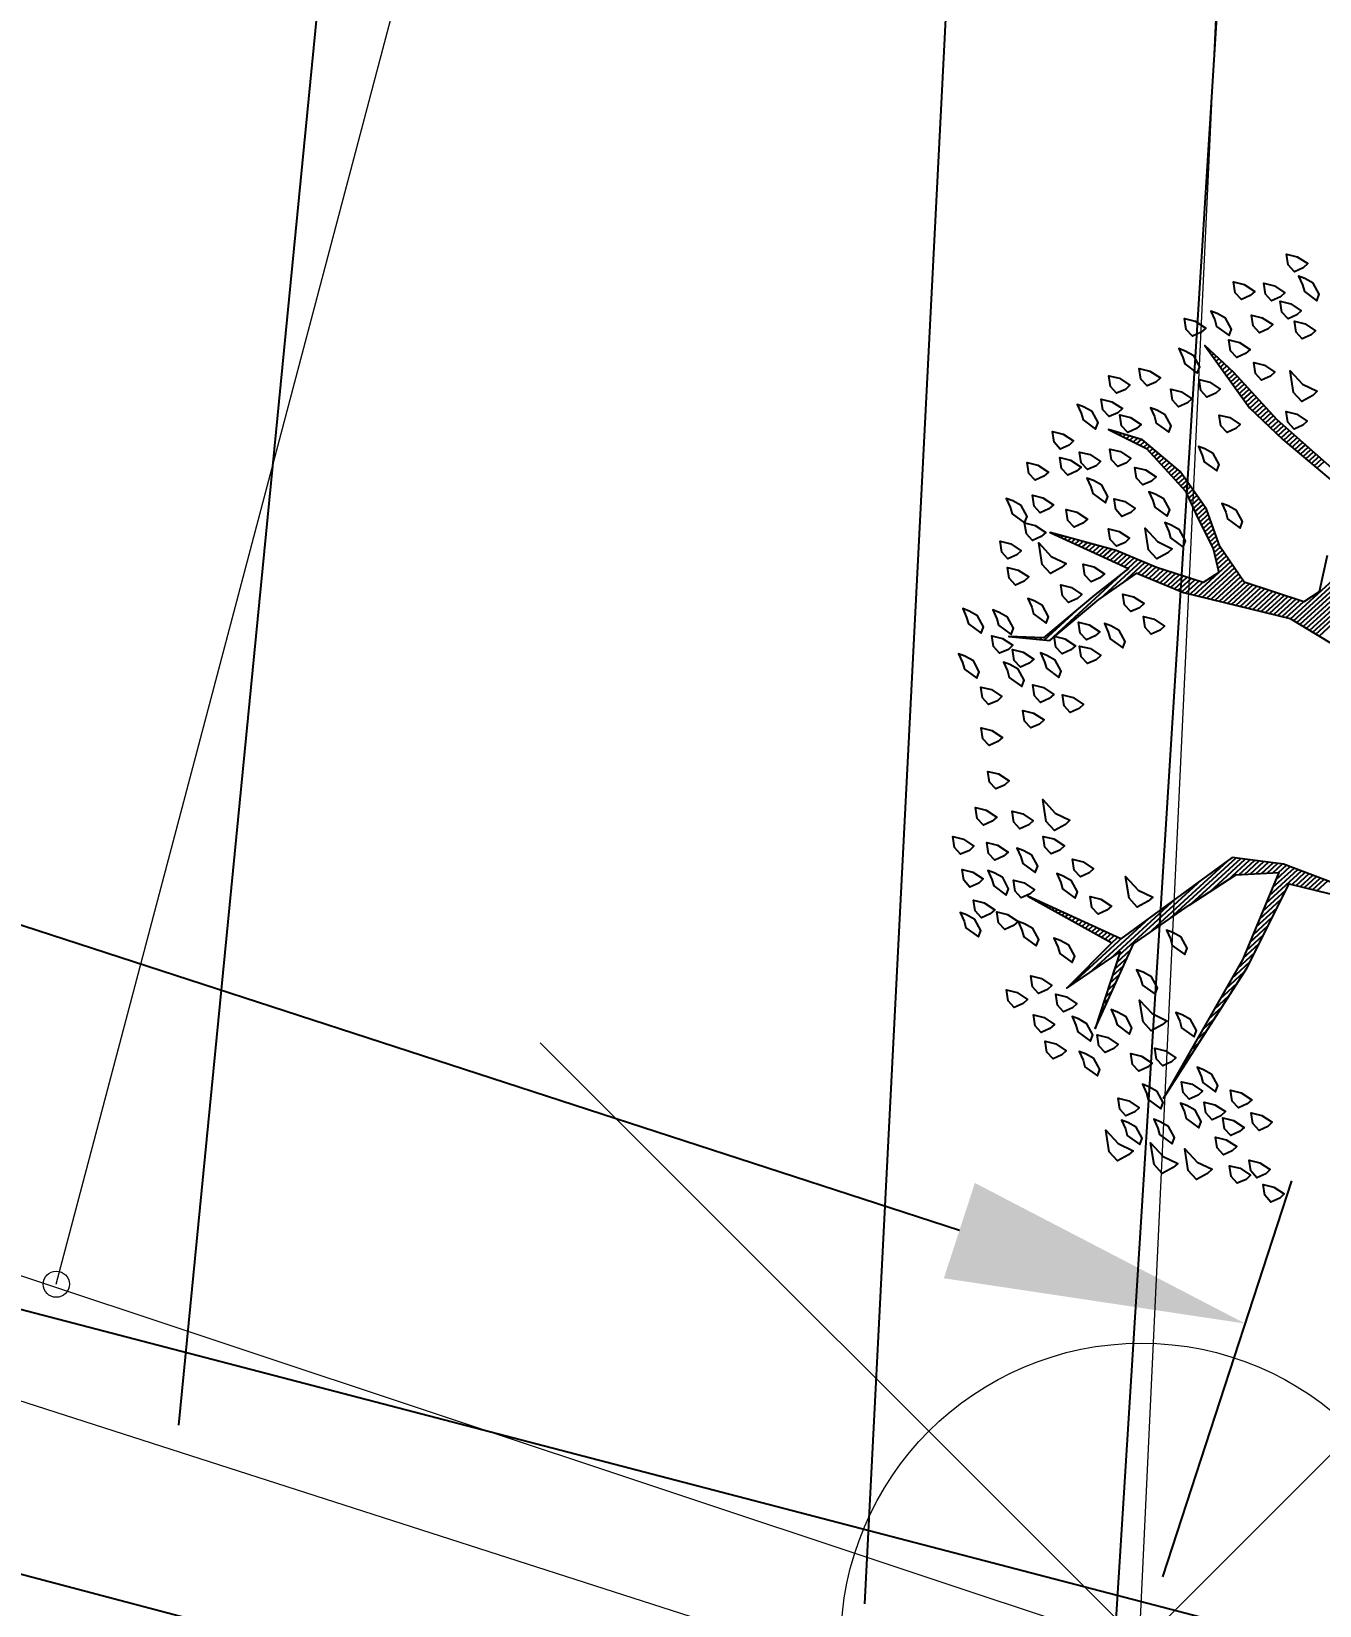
# Model space of a CAD drawing. Header units: metres. Extents: x 2 to 659295185, y -28 to 1124222152.
# Drawn here: x 655007.28 to 655018, y 1123097.73 to 1123110.83 of the extents above; entities that cross this region are included whole.
import ezdxf

# ---------------------------------------------------------------- set-up
doc = ezdxf.new("R2010")
doc.units = ezdxf.units.M
doc.header["$MEASUREMENT"] = 0
doc.header["$PDMODE"] = 35
doc.header["$PDSIZE"] = 5
doc.layers.get('0').update_dxf_attribs({"linetype": 'CONTINUOUS'})
doc.layers.add('Arboles', color=3, linetype='CONTINUOUS')
doc.layers.add('MANZANA', color=30, linetype='CONTINUOUS')
doc.layers.add('LIMITE 2017 IGVSB', color=7, linetype='CONTINUOUS', lineweight=120)
doc.styles.get("Standard").update_dxf_attribs({"font": 'tahoma.ttf'})
doc.dimstyles.new('ISO-25', dxfattribs={"dimtxt": 2.5, "dimasz": 2.5, "dimexe": 1.25, "dimexo": 0.625, "dimtad": 1, "dimtxsty": 'Standard', "dimcen": 2.5, "dimadec": 0, "dimazin": 0, "dimtfac": 1, "dimtmove": 0, "dimatfit": 3, "dimfxl": 1, "dimarcsym": 0})

# ---------------------------------------------------------------- blocks, each defined once
blk = doc.blocks.new('*X2402')
at = {"color": 0}
for p, q in [((17.5775, 17.92), (17.578, 17.92)), ((17.5814, 17.91), (17.584, 17.91)), ((17.5852, 17.9), (17.59, 17.9)), ((17.5891, 17.89), (17.596, 17.89)), ((17.9309, 17.89), (17.9356, 17.89)), ((17.9321, 17.9), (17.9348, 17.9)), ((17.9333, 17.91), (17.9341, 17.91)), ((17.5929, 17.88), (17.602, 17.88)), ((17.5967, 17.87), (17.608, 17.87)), ((17.6006, 17.86), (17.614, 17.86)), ((17.6044, 17.85), (17.62, 17.85)), ((17.9261, 17.85), (17.9387, 17.85)), ((17.9273, 17.86), (17.9379, 17.86)), ((17.9285, 17.87), (17.9371, 17.87)), ((17.9297, 17.88), (17.9364, 17.88)), ((17.2621, 17.82), (17.2622, 17.82)), ((17.2663, 17.81), (17.2685, 17.81)), ((17.2706, 17.8), (17.2748, 17.8)), ((17.6083, 17.84), (17.626, 17.84)), ((17.6121, 17.83), (17.6285, 17.83)), ((17.616, 17.82), (17.6298, 17.82)), ((17.6191, 17.81), (17.631, 17.81)), ((17.6191, 17.8), (17.6323, 17.8)), ((17.9201, 17.8), (17.9423, 17.8)), ((17.9213, 17.81), (17.9418, 17.81)), ((17.9225, 17.82), (17.941, 17.82)), ((17.9237, 17.83), (17.9402, 17.83)), ((17.9249, 17.84), (17.9395, 17.84)), ((17.2748, 17.79), (17.2811, 17.79)), ((17.279, 17.78), (17.2874, 17.78)), ((17.2832, 17.77), (17.2937, 17.77)), ((17.2875, 17.76), (17.3001, 17.76)), ((17.6191, 17.79), (17.6335, 17.79)), ((17.6191, 17.78), (17.6348, 17.78)), ((17.6191, 17.77), (17.636, 17.77)), ((17.6191, 17.76), (17.6373, 17.76)), ((17.9153, 17.76), (17.9423, 17.76)), ((17.9165, 17.77), (17.9423, 17.77)), ((17.9177, 17.78), (17.9423, 17.78)), ((17.9189, 17.79), (17.9423, 17.79)), ((17.2917, 17.75), (17.3064, 17.75)), ((17.2959, 17.74), (17.3127, 17.74)), ((17.3002, 17.73), (17.319, 17.73)), ((17.3044, 17.72), (17.3253, 17.72)), ((17.3086, 17.71), (17.3316, 17.71)), ((17.6191, 17.75), (17.6385, 17.75)), ((17.6191, 17.74), (17.6398, 17.74)), ((17.6191, 17.73), (17.641, 17.73)), ((17.6191, 17.72), (17.6423, 17.72)), ((17.6191, 17.71), (17.6435, 17.71)), ((17.9093, 17.71), (17.9423, 17.71)), ((17.9105, 17.72), (17.9423, 17.72)), ((17.9117, 17.73), (17.9423, 17.73)), ((17.9129, 17.74), (17.9423, 17.74)), ((17.9141, 17.75), (17.9423, 17.75)), ((16.9852, 17.68), (16.9856, 17.68)), ((16.9942, 17.67), (16.9956, 17.67)), ((17.3129, 17.7), (17.3379, 17.7)), ((17.3171, 17.69), (17.3443, 17.69)), ((17.3213, 17.68), (17.3506, 17.68)), ((17.3256, 17.67), (17.3569, 17.67)), ((17.6191, 17.7), (17.6445, 17.7)), ((17.6191, 17.69), (17.6431, 17.69)), ((17.6191, 17.68), (17.6418, 17.68)), ((17.6191, 17.67), (17.6405, 17.67)), ((17.9083, 17.7), (17.9423, 17.7)), ((17.909, 17.69), (17.9423, 17.69)), ((17.9097, 17.68), (17.9423, 17.68)), ((17.9103, 17.67), (17.9423, 17.67)), ((17.0032, 17.66), (17.0056, 17.66)), ((17.0122, 17.65), (17.0156, 17.65)), ((17.0212, 17.64), (17.0256, 17.64)), ((17.0302, 17.63), (17.0356, 17.63)), ((17.3298, 17.66), (17.3632, 17.66)), ((17.334, 17.65), (17.368, 17.65)), ((17.3382, 17.64), (17.3727, 17.64)), ((17.3425, 17.63), (17.3773, 17.63)), ((17.6124, 17.63), (17.6351, 17.63)), ((17.6157, 17.64), (17.6365, 17.64)), ((17.619, 17.65), (17.6378, 17.65)), ((17.6191, 17.66), (17.6391, 17.66)), ((17.911, 17.66), (17.9423, 17.66)), ((17.9117, 17.65), (17.9423, 17.65)), ((17.9123, 17.64), (17.9423, 17.64)), ((17.913, 17.63), (17.9423, 17.63)), ((17.0392, 17.62), (17.0456, 17.62)), ((17.0482, 17.61), (17.1861, 17.61)), ((17.0572, 17.6), (17.3444, 17.6)), ((17.2417, 17.59), (17.3957, 17.59)), ((17.3167, 17.58), (17.4003, 17.58)), ((17.3467, 17.62), (17.3819, 17.62)), ((17.3509, 17.61), (17.3865, 17.61)), ((17.3552, 17.6), (17.3911, 17.6)), ((17.5957, 17.58), (17.6285, 17.58)), ((17.5991, 17.59), (17.6298, 17.59)), ((17.6024, 17.6), (17.6311, 17.6)), ((17.6057, 17.61), (17.6325, 17.61)), ((17.6091, 17.62), (17.6338, 17.62)), ((17.9137, 17.62), (17.9428, 17.62)), ((17.9143, 17.61), (17.9438, 17.61)), ((17.915, 17.6), (17.9448, 17.6)), ((17.9157, 17.59), (17.9459, 17.59)), ((17.9163, 17.58), (17.9469, 17.58)), ((17.3657, 17.57), (17.405, 17.57)), ((17.3704, 17.56), (17.4096, 17.56)), ((17.3751, 17.55), (17.4142, 17.55)), ((17.3797, 17.54), (17.4197, 17.54)), ((17.5844, 17.54), (17.6136, 17.54)), ((17.5872, 17.55), (17.6178, 17.55)), ((17.5899, 17.56), (17.6219, 17.56)), ((17.5926, 17.57), (17.6261, 17.57)), ((17.9172, 17.57), (17.9479, 17.57)), ((17.9186, 17.56), (17.949, 17.56)), ((17.9199, 17.55), (17.95, 17.55)), ((17.9212, 17.54), (17.951, 17.54)), ((17.3844, 17.53), (17.4254, 17.53)), ((17.3891, 17.52), (17.4311, 17.52)), ((17.3937, 17.51), (17.4369, 17.51)), ((17.3984, 17.5), (17.4426, 17.5)), ((17.5735, 17.5), (17.5969, 17.5)), ((17.5762, 17.51), (17.6011, 17.51)), ((17.579, 17.52), (17.6053, 17.52)), ((17.5817, 17.53), (17.6094, 17.53)), ((17.9225, 17.53), (17.9521, 17.53)), ((17.9238, 17.52), (17.9531, 17.52)), ((17.9251, 17.51), (17.9541, 17.51)), ((17.9264, 17.5), (17.9552, 17.5)), ((17.4031, 17.49), (17.4483, 17.49)), ((17.4077, 17.48), (17.454, 17.48)), ((17.4124, 17.47), (17.4597, 17.47)), ((17.4171, 17.46), (17.4654, 17.46)), ((17.4217, 17.45), (17.4711, 17.45)), ((17.5509, 17.45), (17.582, 17.45)), ((17.5566, 17.46), (17.5834, 17.46)), ((17.5623, 17.47), (17.5849, 17.47)), ((17.568, 17.48), (17.5886, 17.48)), ((17.5708, 17.49), (17.5928, 17.49)), ((17.9277, 17.49), (17.9562, 17.49)), ((17.929, 17.48), (17.9572, 17.48)), ((17.9303, 17.47), (17.9583, 17.47)), ((17.9316, 17.46), (17.9593, 17.46)), ((17.9329, 17.45), (17.9604, 17.45)), ((17.4276, 17.44), (17.4769, 17.44)), ((17.4343, 17.43), (17.4826, 17.43)), ((17.441, 17.42), (17.5777, 17.42)), ((17.4476, 17.41), (17.5763, 17.41)), ((17.5394, 17.43), (17.5792, 17.43)), ((17.5452, 17.44), (17.5806, 17.44)), ((17.4543, 17.4), (17.5749, 17.4)), ((17.461, 17.39), (17.5734, 17.39)), ((17.4676, 17.38), (17.572, 17.38)), ((17.4743, 17.37), (17.5706, 17.37)), ((17.481, 17.36), (17.5692, 17.36)), ((17.4876, 17.35), (17.5695, 17.35)), ((17.4943, 17.34), (17.5751, 17.34)), ((17.501, 17.33), (17.5807, 17.33)), ((17.5076, 17.32), (17.5862, 17.32)), ((17.5143, 17.31), (17.5918, 17.31)), ((17.521, 17.3), (17.5973, 17.3)), ((17.5276, 17.29), (17.6029, 17.29)), ((17.5343, 17.28), (17.6084, 17.28)), ((17.541, 17.27), (17.614, 17.27)), ((17.5476, 17.26), (17.6195, 17.26)), ((17.5543, 17.25), (17.6251, 17.25)), ((17.561, 17.24), (17.6307, 17.24)), ((17.5676, 17.23), (17.6362, 17.23)), ((17.5743, 17.22), (17.6418, 17.22)), ((17.581, 17.21), (17.6473, 17.21)), ((17.5876, 17.2), (17.6529, 17.2)), ((17.5939, 17.19), (17.7568, 17.19)), ((17.5968, 17.18), (17.7482, 17.18)), ((17.5998, 17.17), (17.7396, 17.17)), ((17.6027, 17.16), (17.731, 17.16)), ((17.6056, 17.15), (17.7225, 17.15)), ((17.6085, 17.14), (17.7189, 17.14)), ((16.5321, 17.11), (16.5325, 17.11)), ((16.5355, 17.1), (16.5367, 17.1)), ((17.6115, 17.13), (17.7161, 17.13)), ((17.6144, 17.12), (17.7134, 17.12)), ((17.6173, 17.11), (17.7107, 17.11)), ((17.6203, 17.1), (17.7079, 17.1)), ((16.5388, 17.09), (16.5409, 17.09)), ((16.5421, 17.08), (16.5451, 17.08)), ((16.5454, 17.07), (16.5493, 17.07)), ((16.5488, 17.06), (16.5535, 17.06)), ((16.5521, 17.05), (16.5577, 17.05)), ((16.5554, 17.04), (16.5619, 17.04)), ((16.5588, 17.03), (16.566, 17.03)), ((16.5621, 17.02), (16.5702, 17.02)), ((16.5654, 17.01), (16.5744, 17.01)), ((16.5688, 17), (16.5786, 17)), ((16.5721, 16.99), (16.5828, 16.99)), ((16.5754, 16.98), (16.587, 16.98)), ((16.5788, 16.97), (16.5912, 16.97)), ((16.5821, 16.96), (16.5954, 16.96)), ((16.5854, 16.95), (16.5996, 16.95)), ((16.5888, 16.94), (16.6038, 16.94)), ((16.5921, 16.93), (16.608, 16.93)), ((16.5954, 16.92), (16.6122, 16.92)), ((16.5988, 16.91), (16.6164, 16.91)), ((16.6021, 16.9), (16.6206, 16.9)), ((16.6054, 16.89), (16.6248, 16.89)), ((16.6088, 16.88), (16.629, 16.88)), ((16.443, 16.85), (16.6488, 16.85)), ((16.513, 16.84), (16.7388, 16.84)), ((16.6121, 16.87), (16.6331, 16.87)), ((16.6154, 16.86), (16.6373, 16.86)), ((16.5531, 16.79), (16.5956, 16.79)), ((16.5708, 16.8), (16.6189, 16.8)), ((16.583, 16.83), (16.8288, 16.83)), ((16.5885, 16.81), (16.6422, 16.81)), ((16.6062, 16.82), (16.9188, 16.82)), ((16.7083, 16.81), (17.0088, 16.81)), ((16.7816, 16.8), (17.0309, 16.8)), ((16.8532, 16.79), (17.0394, 16.79)), ((16.4824, 16.75), (16.5022, 16.75)), ((16.5001, 16.76), (16.5256, 16.76)), ((16.5178, 16.77), (16.5489, 16.77)), ((16.5355, 16.78), (16.5722, 16.78)), ((16.9132, 16.78), (17.0478, 16.78)), ((16.9732, 16.77), (17.0563, 16.77)), ((17.0054, 16.76), (17.0647, 16.76)), ((17.0177, 16.75), (17.0732, 16.75)), ((16.4293, 16.72), (16.4322, 16.72)), ((16.447, 16.73), (16.4556, 16.73)), ((16.4647, 16.74), (16.4789, 16.74)), ((17.0299, 16.74), (17.0817, 16.74)), ((17.0421, 16.73), (17.0901, 16.73)), ((17.0543, 16.72), (17.0986, 16.72)), ((17.0665, 16.71), (17.1071, 16.71)), ((17.0788, 16.7), (17.1155, 16.7)), ((17.0288, 16.66), (17.1363, 16.66)), ((17.0504, 16.67), (17.1313, 16.67)), ((17.0719, 16.68), (17.1263, 16.68)), ((17.091, 16.69), (17.1213, 16.69)), ((16.9427, 16.62), (17.0214, 16.62)), ((16.9642, 16.63), (17.0477, 16.63)), ((16.9858, 16.64), (17.0741, 16.64)), ((17.0073, 16.65), (17.1413, 16.65)), ((17.0964, 16.64), (17.1463, 16.64)), ((17.1031, 16.63), (17.1513, 16.63)), ((17.1097, 16.62), (17.1563, 16.62)), ((16.8265, 16.57), (16.8895, 16.57)), ((16.8565, 16.58), (16.9159, 16.58)), ((16.8781, 16.59), (16.9423, 16.59)), ((16.8996, 16.6), (16.9686, 16.6)), ((16.9211, 16.61), (16.995, 16.61)), ((17.1164, 16.61), (17.1613, 16.61)), ((17.1231, 16.6), (17.1663, 16.6)), ((17.1297, 16.59), (17.1713, 16.59)), ((17.1364, 16.58), (17.1763, 16.58)), ((16.7015, 16.53), (16.7578, 16.53)), ((16.7328, 16.54), (16.7955, 16.54)), ((16.764, 16.55), (16.8332, 16.55)), ((16.7953, 16.56), (16.8632, 16.56)), ((16.5453, 16.48), (16.5693, 16.48)), ((16.5765, 16.49), (16.607, 16.49)), ((16.6078, 16.5), (16.6447, 16.5)), ((16.639, 16.51), (16.6824, 16.51)), ((16.6703, 16.52), (16.7201, 16.52)), ((16.4515, 16.45), (16.4563, 16.45)), ((16.4828, 16.46), (16.494, 16.46)), ((16.514, 16.47), (16.5317, 16.47))]:
    blk.add_line(p, q, dxfattribs=at)
blk = doc.blocks.new('ARBUSTO6')
at = {"layer": 'Arboles'}
for points in [[(-0.3874, 1.4409), (-0.413, 1.4494), (-0.413, 1.4749), (-0.3959, 1.5005), (-0.3789, 1.4749), (-0.3704, 1.4409)], [(-0.2769, 1.4579), (-0.3024, 1.4664), (-0.3024, 1.492), (-0.2854, 1.5175), (-0.2684, 1.492), (-0.2599, 1.4579)], [(-0.1919, 1.5005), (-0.2004, 1.4834), (-0.1919, 1.4409), (-0.1748, 1.4494), (-0.1663, 1.4834), (-0.1748, 1.509), (-0.1833, 1.526)], [(-0.0558, 1.4664), (-0.0813, 1.4749), (-0.0813, 1.5005), (-0.0643, 1.526), (-0.0473, 1.5005), (-0.0388, 1.4664)], [(0.2078, 1.4409), (0.1823, 1.4494), (0.1823, 1.4749), (0.1993, 1.5005), (0.2163, 1.4749), (0.2248, 1.4409)], [(-0.515, 1.4409), (-0.5235, 1.4239), (-0.515, 1.3814), (-0.498, 1.3899), (-0.4895, 1.4239), (-0.498, 1.4494), (-0.5065, 1.4664)], [(-0.1153, 1.4324), (-0.1408, 1.4409), (-0.1408, 1.4664), (-0.1238, 1.492), (-0.1068, 1.4664), (-0.0983, 1.4324)], [(0.0207, 1.4239), (-0.0048, 1.4324), (-0.0048, 1.4579), (0.0122, 1.4834), (0.0293, 1.4579), (0.0378, 1.4239)], [(0.2589, 1.4409), (0.2504, 1.4239), (0.2589, 1.3814), (0.2759, 1.3899), (0.2844, 1.4239), (0.2759, 1.4494), (0.2674, 1.4664)], [(0.3779, 1.4239), (0.3524, 1.4324), (0.3524, 1.4579), (0.3694, 1.4834), (0.3864, 1.4579), (0.3949, 1.4239)], [(-0.4385, 1.3644), (-0.464, 1.3729), (-0.464, 1.3984), (-0.447, 1.4239), (-0.43, 1.3984), (-0.4215, 1.3644)], [(-0.3109, 1.3899), (-0.3364, 1.3984), (-0.3364, 1.4239), (-0.3194, 1.4494), (-0.3024, 1.4239), (-0.2939, 1.3899)], [(-0.2599, 1.3644), (-0.2854, 1.3729), (-0.2854, 1.3984), (-0.2684, 1.4239), (-0.2514, 1.3984), (-0.2429, 1.3644)], [(-0.1068, 1.3644), (-0.1323, 1.3729), (-0.1323, 1.3984), (-0.1153, 1.4239), (-0.0983, 1.3984), (-0.0898, 1.3644)], [(0.1228, 1.4239), (0.1143, 1.4069), (0.1228, 1.3644), (0.1398, 1.3729), (0.1483, 1.4069), (0.1398, 1.4324), (0.1313, 1.4494)], [(0.4374, 1.3644), (0.4119, 1.3729), (0.4119, 1.3984), (0.4289, 1.4239), (0.4459, 1.3984), (0.4544, 1.3644)], [(0.5395, 1.3814), (0.514, 1.3899), (0.514, 1.4154), (0.531, 1.4409), (0.548, 1.4154), (0.5565, 1.3814)], [(-0.5915, 1.3304), (-0.617, 1.3389), (-0.617, 1.3644), (-0.6, 1.3899), (-0.583, 1.3644), (-0.5745, 1.3304)], [(-0.5065, 1.3219), (-0.532, 1.3304), (-0.532, 1.3559), (-0.515, 1.3814), (-0.498, 1.3559), (-0.4895, 1.3219)], [(-0.1919, 1.3134), (-0.2174, 1.3219), (-0.2174, 1.3474), (-0.2004, 1.3729), (-0.1833, 1.3474), (-0.1748, 1.3134)], [(-0.0473, 1.3559), (-0.0558, 1.3389), (-0.0473, 1.2964), (-0.0303, 1.3049), (-0.0218, 1.3389), (-0.0303, 1.3644), (-0.0388, 1.3814)], [(0.0463, 1.3219), (0.0207, 1.3304), (0.0207, 1.3559), (0.0378, 1.3814), (0.0548, 1.3559), (0.0633, 1.3219)], [(0.2589, 1.3134), (0.2333, 1.3219), (0.2333, 1.3474), (0.2504, 1.3729), (0.2674, 1.3474), (0.2759, 1.3134)], [(0.3524, 1.3219), (0.3269, 1.3304), (0.3269, 1.3559), (0.3439, 1.3814), (0.3609, 1.3559), (0.3694, 1.3219)], [(0.5055, 1.3474), (0.497, 1.3304), (0.5055, 1.2879), (0.5225, 1.2964), (0.531, 1.3304), (0.5225, 1.3559), (0.514, 1.3729)], [(-0.8126, 1.2964), (-0.8211, 1.2793), (-0.8126, 1.2368), (-0.7956, 1.2453), (-0.7871, 1.2793), (-0.7956, 1.3049), (-0.8041, 1.3219)], [(-0.6256, 1.2623), (-0.6511, 1.2708), (-0.6511, 1.2964), (-0.6341, 1.3219), (-0.617, 1.2964), (-0.6085, 1.2623)], [(-0.3959, 1.2708), (-0.4215, 1.2793), (-0.4215, 1.3049), (-0.4044, 1.3304), (-0.3874, 1.3049), (-0.3789, 1.2708)], [(-0.3109, 1.3304), (-0.3194, 1.3134), (-0.3109, 1.2708), (-0.2939, 1.2793), (-0.2854, 1.3134), (-0.2939, 1.3389), (-0.3024, 1.3559)], [(0.1228, 1.2879), (0.0973, 1.2964), (0.0973, 1.3219), (0.1143, 1.3474), (0.1313, 1.3219), (0.1398, 1.2879)], [(0.4374, 1.2964), (0.4119, 1.3049), (0.4119, 1.3304), (0.4289, 1.3559), (0.4459, 1.3304), (0.4544, 1.2964)], [(-0.5235, 1.2198), (-0.5575, 1.2283), (-0.5575, 1.2623), (-0.5235, 1.3134), (-0.5235, 1.2623), (-0.5065, 1.2198)], [(-0.1748, 1.2283), (-0.2004, 1.2368), (-0.2004, 1.2623), (-0.1833, 1.2879), (-0.1663, 1.2623), (-0.1578, 1.2283)], [(0.2674, 1.2198), (0.2418, 1.2283), (0.2418, 1.2538), (0.2589, 1.2793), (0.2759, 1.2538), (0.2844, 1.2198)], [(0.4289, 1.2283), (0.4034, 1.2368), (0.4034, 1.2623), (0.4204, 1.2879), (0.4374, 1.2623), (0.4459, 1.2283)], [(-0.9062, 1.2113), (-0.9147, 1.1943), (-0.9062, 1.1518), (-0.8892, 1.1603), (-0.8807, 1.1943), (-0.8892, 1.2198), (-0.8977, 1.2368)], [(-0.7531, 1.2368), (-0.7616, 1.2198), (-0.7531, 1.1773), (-0.7361, 1.1858), (-0.7276, 1.2198), (-0.7361, 1.2453), (-0.7446, 1.2623)], [(-0.2769, 1.2028), (-0.3024, 1.2113), (-0.3024, 1.2368), (-0.2854, 1.2623), (-0.2684, 1.2368), (-0.2599, 1.2028)], [(0.0973, 1.1773), (0.0718, 1.1858), (0.0718, 1.2113), (0.0888, 1.2368), (0.1058, 1.2113), (0.1143, 1.1773)], [(-0.7871, 1.1518), (-0.8126, 1.1603), (-0.8126, 1.1858), (-0.7956, 1.2113), (-0.7786, 1.1858), (-0.7701, 1.1518)], [(-0.6596, 1.1943), (-0.6681, 1.1773), (-0.6596, 1.1348), (-0.6426, 1.1433), (-0.6341, 1.1773), (-0.6426, 1.2028), (-0.6511, 1.2198)], [(-0.3449, 1.1518), (-0.3704, 1.1603), (-0.3704, 1.1858), (-0.3534, 1.2113), (-0.3364, 1.1858), (-0.3279, 1.1518)], [(-0.2089, 1.1858), (-0.2174, 1.1688), (-0.2089, 1.1263), (-0.1919, 1.1348), (-0.1833, 1.1688), (-0.1919, 1.1943), (-0.2004, 1.2113)], [(-0.0218, 1.1858), (-0.0303, 1.1688), (-0.0218, 1.1263), (-0.0048, 1.1348), (0.0037, 1.1688), (-0.0048, 1.1943), (-0.0133, 1.2113)], [(0.3184, 1.1008), (0.2844, 1.1093), (0.2844, 1.1433), (0.3184, 1.1943), (0.3184, 1.1433), (0.3354, 1.1008)], [(-0.7701, 1.0838), (-0.7956, 1.0923), (-0.7956, 1.1178), (-0.7786, 1.1433), (-0.7616, 1.1178), (-0.7531, 1.0838)], [(-0.549, 1.1263), (-0.5745, 1.1348), (-0.5745, 1.1603), (-0.5575, 1.1858), (-0.5405, 1.1603), (-0.532, 1.1263)], [(-0.464, 1.1263), (-0.4895, 1.1348), (-0.4895, 1.1603), (-0.4725, 1.1858), (-0.4555, 1.1603), (-0.447, 1.1263)], [(-0.2769, 1.0497), (-0.3109, 1.0582), (-0.3109, 1.0923), (-0.2769, 1.1433), (-0.2769, 1.0923), (-0.2599, 1.0497)], [(-0.9062, 1.0667), (-0.9317, 1.0753), (-0.9317, 1.1008), (-0.9147, 1.1263), (-0.8977, 1.1008), (-0.8892, 1.0667)], [(-0.8296, 1.1093), (-0.8381, 1.0923), (-0.8296, 1.0497), (-0.8126, 1.0582), (-0.8041, 1.0923), (-0.8126, 1.1178), (-0.8211, 1.1348)], [(-0.2344, 1.0923), (-0.2429, 1.0753), (-0.2344, 1.0327), (-0.2174, 1.0412), (-0.2089, 1.0753), (-0.2174, 1.1008), (-0.2259, 1.1178)], [(0.2418, 1.0582), (0.2163, 1.0667), (0.2163, 1.0923), (0.2333, 1.1178), (0.2504, 1.0923), (0.2589, 1.0582)], [(-0.7361, 1.0582), (-0.7446, 1.0412), (-0.7361, 0.9987), (-0.7191, 1.0072), (-0.7106, 1.0412), (-0.7191, 1.0667), (-0.7276, 1.0838)], [(-0.6596, 1.0327), (-0.6851, 1.0412), (-0.6851, 1.0667), (-0.6681, 1.0923), (-0.6511, 1.0667), (-0.6426, 1.0327)], [(-0.583, 1.0157), (-0.6085, 1.0242), (-0.6085, 1.0497), (-0.5915, 1.0753), (-0.5745, 1.0497), (-0.566, 1.0157)], [(-0.9827, 0.9817), (-1.0082, 0.9902), (-1.0082, 1.0157), (-0.9912, 1.0412), (-0.9742, 1.0157), (-0.9657, 0.9817)], [(-0.7956, 0.9732), (-0.8211, 0.9817), (-0.8211, 1.0072), (-0.8041, 1.0327), (-0.7871, 1.0072), (-0.7786, 0.9732)], [(-0.6256, 0.9647), (-0.6511, 0.9732), (-0.6511, 0.9987), (-0.6341, 1.0242), (-0.617, 0.9987), (-0.6085, 0.9647)], [(-0.549, 0.9987), (-0.5575, 0.9817), (-0.549, 0.9392), (-0.532, 0.9477), (-0.5235, 0.9817), (-0.532, 1.0072), (-0.5405, 1.0242)], [(-0.4385, 0.9902), (-0.464, 0.9987), (-0.464, 1.0242), (-0.447, 1.0497), (-0.43, 1.0242), (-0.4215, 0.9902)], [(-0.0813, 1.0242), (-0.0898, 1.0072), (-0.0813, 0.9647), (-0.0643, 0.9732), (-0.0558, 1.0072), (-0.0643, 1.0327), (-0.0728, 1.0497)], [(-0.8637, 0.9392), (-0.8892, 0.9477), (-0.8892, 0.9732), (-0.8722, 0.9987), (-0.8552, 0.9732), (-0.8467, 0.9392)], [(-1.0507, 0.8797), (-1.0763, 0.8882), (-1.0763, 0.9137), (-1.0593, 0.9392), (-1.0422, 0.9137), (-1.0337, 0.8797)], [(-0.7531, 0.8967), (-0.7786, 0.9052), (-0.7786, 0.9307), (-0.7616, 0.9562), (-0.7446, 0.9307), (-0.7361, 0.8967)], [(-0.4385, 0.9052), (-0.464, 0.9137), (-0.464, 0.9392), (-0.447, 0.9647), (-0.43, 0.9392), (-0.4215, 0.9052)], [(-1.1443, 0.8286), (-1.1698, 0.8371), (-1.1698, 0.8626), (-1.1528, 0.8882), (-1.1358, 0.8626), (-1.1273, 0.8286)], [(-1.2463, 0.8116), (-1.2718, 0.8201), (-1.2718, 0.8456), (-1.2548, 0.8712), (-1.2378, 0.8456), (-1.2293, 0.8116)], [(-1.1868, 0.7351), (-1.2123, 0.7436), (-1.2123, 0.7691), (-1.1953, 0.7946), (-1.1783, 0.7691), (-1.1698, 0.7351)], [(-1.0763, 0.7521), (-1.1018, 0.7606), (-1.1018, 0.7861), (-1.0848, 0.8116), (-1.0678, 0.7861), (-1.0593, 0.7521)], [(-1.2889, 0.7266), (-1.3144, 0.7351), (-1.3144, 0.7606), (-1.2974, 0.7861), (-1.2804, 0.7606), (-1.2718, 0.7266)], [(-0.9997, 0.6841), (-1.0337, 0.6926), (-1.0337, 0.7266), (-0.9997, 0.7776), (-0.9997, 0.7266), (-0.9827, 0.6841)], [(-1.2548, 0.7096), (-1.2633, 0.6926), (-1.2548, 0.65), (-1.2378, 0.6586), (-1.2293, 0.6926), (-1.2378, 0.7181), (-1.2463, 0.7351)], [(-1.1528, 0.7011), (-1.1613, 0.6841), (-1.1528, 0.6415), (-1.1358, 0.65), (-1.1273, 0.6841), (-1.1358, 0.7096), (-1.1443, 0.7266)], [(-1.3909, 0.6756), (-1.3994, 0.6586), (-1.3909, 0.616), (-1.3739, 0.6245), (-1.3654, 0.6586), (-1.3739, 0.6841), (-1.3824, 0.7011)], [(-1.3229, 0.6415), (-1.3484, 0.65), (-1.3484, 0.6756), (-1.3314, 0.7011), (-1.3144, 0.6756), (-1.3059, 0.6415)], [(-1.2038, 0.6075), (-1.2293, 0.616), (-1.2293, 0.6415), (-1.2123, 0.6671), (-1.1953, 0.6415), (-1.1868, 0.6075)], [(-1.0593, 0.6415), (-1.0848, 0.65), (-1.0848, 0.6756), (-1.0678, 0.7011), (-1.0507, 0.6756), (-1.0422, 0.6415)], [(-1.2974, 0.5735), (-1.3229, 0.582), (-1.3229, 0.6075), (-1.3059, 0.633), (-1.2889, 0.6075), (-1.2804, 0.5735)], [(-1.2889, 0.548), (-1.2974, 0.531), (-1.2889, 0.4885), (-1.2718, 0.497), (-1.2633, 0.531), (-1.2718, 0.5565), (-1.2804, 0.5735)], [(-1.1188, 0.5735), (-1.1273, 0.5565), (-1.1188, 0.514), (-1.1018, 0.5225), (-1.0933, 0.5565), (-1.1018, 0.582), (-1.1103, 0.599)], [(-1.0422, 0.5395), (-1.0678, 0.548), (-1.0678, 0.5735), (-1.0507, 0.599), (-1.0337, 0.5735), (-1.0252, 0.5395)], [(-1.0763, 0.4289), (-1.1018, 0.4374), (-1.1018, 0.463), (-1.0848, 0.4885), (-1.0678, 0.463), (-1.0593, 0.4289)], [(-1.4249, 0.3949), (-1.4504, 0.4034), (-1.4504, 0.4289), (-1.4334, 0.4545), (-1.4164, 0.4289), (-1.4079, 0.3949)], [(-1.2463, 0.4459), (-1.2548, 0.4289), (-1.2463, 0.3864), (-1.2293, 0.3949), (-1.2208, 0.4289), (-1.2293, 0.4545), (-1.2378, 0.4715)], [(-0.9742, 0.3694), (-1.0082, 0.3779), (-1.0082, 0.4119), (-0.9742, 0.463), (-0.9742, 0.4119), (-0.9572, 0.3694)], [(-1.3484, 0.3779), (-1.3739, 0.3864), (-1.3739, 0.4119), (-1.3569, 0.4374), (-1.3399, 0.4119), (-1.3314, 0.3779)], [(-1.4164, 0.2929), (-1.4419, 0.3014), (-1.4419, 0.3269), (-1.4249, 0.3524), (-1.4079, 0.3269), (-1.3994, 0.2929)], [(-1.3314, 0.2929), (-1.3569, 0.3014), (-1.3569, 0.3269), (-1.3399, 0.3524), (-1.3229, 0.3269), (-1.3144, 0.2929)], [(-1.4419, 0.2163), (-1.4674, 0.2248), (-1.4674, 0.2504), (-1.4504, 0.2759), (-1.4334, 0.2504), (-1.4249, 0.2163)], [(-1.3569, 0.2504), (-1.3654, 0.2333), (-1.3569, 0.1908), (-1.3399, 0.1993), (-1.3314, 0.2333), (-1.3399, 0.2589), (-1.3484, 0.2759)], [(-0.9997, 0.2504), (-1.0082, 0.2333), (-0.9997, 0.1908), (-0.9827, 0.1993), (-0.9742, 0.2333), (-0.9827, 0.2589), (-0.9912, 0.2759)], [(-1.1358, 0.2248), (-1.1443, 0.2078), (-1.1358, 0.1653), (-1.1188, 0.1738), (-1.1103, 0.2078), (-1.1188, 0.2333), (-1.1273, 0.2504)], [(-1.4079, 0.1653), (-1.4164, 0.1483), (-1.4079, 0.1058), (-1.3909, 0.1143), (-1.3824, 0.1483), (-1.3909, 0.1738), (-1.3994, 0.1908)], [(-1.3229, 0.1313), (-1.3484, 0.1398), (-1.3484, 0.1653), (-1.3314, 0.1908), (-1.3144, 0.1653), (-1.3059, 0.1313)], [(-1.2633, 0.1908), (-1.2718, 0.1738), (-1.2633, 0.1313), (-1.2463, 0.1398), (-1.2378, 0.1738), (-1.2463, 0.1993), (-1.2548, 0.2163)], [(-1.1783, 0.0888), (-1.2123, 0.0973), (-1.2123, 0.1313), (-1.1783, 0.1823), (-1.1783, 0.1313), (-1.1613, 0.0888)], [(-1.2889, 0.0292), (-1.3144, 0.0378), (-1.3144, 0.0633), (-1.2974, 0.0888), (-1.2804, 0.0633), (-1.2718, 0.0292)], [(-1.1358, 0.0633), (-1.1443, 0.0463), (-1.1358, 0.0037), (-1.1188, 0.0122), (-1.1103, 0.0463), (-1.1188, 0.0718), (-1.1273, 0.0888)], [(-1.2293, -0.0048), (-1.2548, 0.0037), (-1.2548, 0.0292), (-1.2378, 0.0548), (-1.2208, 0.0292), (-1.2123, -0.0048)], [(-1.3994, -0.0388), (-1.4249, -0.0303), (-1.4249, -0.0048), (-1.4079, 0.0207), (-1.3909, -0.0048), (-1.3824, -0.0388)], [(-1.3399, -0.0218), (-1.3484, -0.0388), (-1.3399, -0.0813), (-1.3229, -0.0728), (-1.3144, -0.0388), (-1.3229, -0.0133), (-1.3314, 0.0037)], [(-1.493, -0.1153), (-1.527, -0.1068), (-1.527, -0.0728), (-1.493, -0.0218), (-1.493, -0.0728), (-1.4759, -0.1153)], [(-1.4504, -0.0558), (-1.4589, -0.0728), (-1.4504, -0.1153), (-1.4334, -0.1068), (-1.4249, -0.0728), (-1.4334, -0.0473), (-1.4419, -0.0303)], [(-1.2378, -0.1238), (-1.2633, -0.1153), (-1.2633, -0.0898), (-1.2463, -0.0643), (-1.2293, -0.0898), (-1.2208, -0.1238)], [(-1.1953, -0.0898), (-1.2038, -0.1068), (-1.1953, -0.1493), (-1.1783, -0.1408), (-1.1698, -0.1068), (-1.1783, -0.0813), (-1.1868, -0.0643)], [(-1.3824, -0.1153), (-1.3909, -0.1323), (-1.3824, -0.1748), (-1.3654, -0.1663), (-1.3569, -0.1323), (-1.3654, -0.1068), (-1.3739, -0.0898)], [(-1.2974, -0.1323), (-1.3059, -0.1493), (-1.2974, -0.1919), (-1.2804, -0.1834), (-1.2718, -0.1493), (-1.2804, -0.1238), (-1.2889, -0.1068)], [(-1.4249, -0.2259), (-1.4589, -0.2174), (-1.4589, -0.1834), (-1.4249, -0.1323), (-1.4249, -0.1834), (-1.4079, -0.2259)], [(-1.2293, -0.2089), (-1.2548, -0.2004), (-1.2548, -0.1748), (-1.2378, -0.1493), (-1.2208, -0.1748), (-1.2123, -0.2089)], [(-1.1528, -0.2344), (-1.1783, -0.2259), (-1.1783, -0.2004), (-1.1613, -0.1748), (-1.1443, -0.2004), (-1.1358, -0.2344)], [(-1.3654, -0.3024), (-1.3994, -0.2939), (-1.3994, -0.2599), (-1.3654, -0.2089), (-1.3654, -0.2599), (-1.3484, -0.3024)], [(-1.2208, -0.2769), (-1.2463, -0.2684), (-1.2463, -0.2429), (-1.2293, -0.2174), (-1.2123, -0.2429), (-1.2038, -0.2769)], [(-1.2718, -0.3024), (-1.2974, -0.2939), (-1.2974, -0.2684), (-1.2804, -0.2429), (-1.2633, -0.2684), (-1.2548, -0.3024)], [(-1.1528, -0.3194), (-1.1783, -0.3109), (-1.1783, -0.2854), (-1.1613, -0.2599), (-1.1443, -0.2854), (-1.1358, -0.3194)], [(-1.2974, -0.3875), (-1.3229, -0.3789), (-1.3229, -0.3534), (-1.3059, -0.3279), (-1.2889, -0.3534), (-1.2804, -0.3875)], [(-1.2463, -0.413), (-1.2718, -0.4045), (-1.2718, -0.3789), (-1.2548, -0.3534), (-1.2378, -0.3789), (-1.2293, -0.413)], [(-1.2633, -0.4895), (-1.2889, -0.481), (-1.2889, -0.4555), (-1.2718, -0.43), (-1.2548, -0.4555), (-1.2463, -0.4895)]]:
    blk.add_lwpolyline(points, close=True, dxfattribs=at)
at = {"layer": 'Arboles', "color": 7}
for points in [[(-0.5575, 0.0548), (-0.6256, 0.1908), (-0.7191, 0.3014), (-1.1018, 0.3439), (-1.2123, 0.6075), (-1.1273, 0.3524), (-1.3059, 0.3439), (-1.1273, 0.3184), (-1.3229, 0.2078), (-1.0848, 0.3099), (-0.8977, 0.2844), (-0.7446, 0.2589), (-0.6511, 0.1823), (-0.8892, 0.0718), (-1.3144, -0.0643), (-0.8977, 0.0463), (-0.6511, 0.1398), (-0.566, 0.0122)], [(0.2248, 0.8712), (0.1993, 1.1178), (0.1993, 1.2964), (0.1908, 1.4069), (0.1653, 1.1943), (0.1738, 1.0667), (0.1993, 0.8712)], [(0.0463, 0.7436), (-0.0388, 0.6841), (-0.0898, 0.6926), (-0.1748, 0.8456), (-0.1578, 0.9647), (-0.1153, 1.0667), (-0.0983, 1.1943), (-0.1153, 1.3304), (-0.1663, 1.4154), (-0.1238, 1.3049), (-0.1238, 1.1433), (-0.1493, 1.0667), (-0.1748, 0.9732), (-0.2089, 0.9137), (-0.2599, 0.9222), (-0.3279, 1.0412), (-0.3789, 1.1518), (-0.481, 1.3134), (-0.3874, 1.0923), (-0.5065, 1.1008), (-0.6936, 1.1093), (-0.7616, 1.1773), (-0.6851, 1.0923), (-0.5065, 1.0838), (-0.3789, 1.0667), (-0.3194, 0.9392), (-0.1493, 0.6841), (-0.0473, 0.3354)]]:
    blk.add_lwpolyline(points, dxfattribs=at)
at = {"layer": 'Arboles'}
blk.add_blockref('*X2402', (-17.7429, -16.5069), dxfattribs=at)
blk = doc.blocks.new('*D2454')
at = {"layer": 'LIMITE 2017 IGVSB', "color": 0, "lineweight": -2, "transparency": 16777216}
for p, q in [((655030.381, 1123259.789), (655037.634, 1123259.197)), ((655036.185, 1123256.807), (655030.67, 1123189.239)), ((655023.331, 1123099.328), (655030.157, 1123182.952)), ((655017.121, 1123097.327), (655024.374, 1123096.735))]:
    blk.add_line(p, q, dxfattribs=at)
at = {"layer": 'LIMITE 2017 IGVSB', "color": 0, "lineweight": 0, "transparency": 16777216}
for points in [[(655035.769, 1123256.84), (655036.6, 1123256.773), (655036.388, 1123259.298)], [(655022.916, 1123099.362), (655023.746, 1123099.294), (655023.128, 1123096.836)]]:
    blk.add_solid(points, dxfattribs=at)
at = {"layer": 'LIMITE 2017 IGVSB', "color": 0, "lineweight": 0, "transparency": 16777216, "insert": (655030.413, 1123186.096), "char_height": 2.5, "attachment_point": 5, "rotation": 85.3338}
blk.add_mtext('163', dxfattribs=at)
blk = doc.blocks.new('*D2459')
at = {"layer": 'LIMITE 2017 IGVSB', "color": 0, "lineweight": -2, "transparency": 16777216}
for p, q in [((654864.552, 1123147.5), (654865.625, 1123150.796)), ((654867.616, 1123148.834), (654941.031, 1123124.932)), ((655015, 1123100.85), (654947.081, 1123122.962)), ((655016.691, 1123097.968), (655017.764, 1123101.264))]:
    blk.add_line(p, q, dxfattribs=at)
at = {"layer": 'LIMITE 2017 IGVSB', "color": 0, "lineweight": 0, "transparency": 16777216}
for points in [[(654867.745, 1123149.23), (654867.487, 1123148.438), (654865.238, 1123149.608)], [(655015.129, 1123101.246), (655014.871, 1123100.453), (655017.378, 1123100.076)]]:
    blk.add_solid(points, dxfattribs=at)
at = {"layer": 'LIMITE 2017 IGVSB', "color": 0, "lineweight": 0, "transparency": 16777216, "insert": (654944.054, 1123123.943), "char_height": 2.5, "attachment_point": 5, "rotation": 341.9662}
blk.add_mtext('160', dxfattribs=at)

msp = doc.modelspace()

# ---------------------------------------------------------------- linework, layer by layer
at = {"layer": 'LIMITE 2017 IGVSB', "color": 2, "lineweight": 0}
msp.add_line((655016.4983, 1123097.3774), (654864.623, 1123147.872), dxfattribs=at)
at = {"layer": 'LIMITE 2017 IGVSB', "lineweight": 0}
for p, q in [((655016.4953, 1123097.383), (655017.4385, 1123117.3932)), ((655007.4888, 1123100.4037), (655011.9369, 1123117.2318))]:
    msp.add_line(p, q, dxfattribs=at)
msp.add_lwpolyline([(655006.4385, 1123099.6745), (655016.7656, 1123096.3519), (655016.9697, 1123093.1107), (655004.6179, 1123096.9013)], close=True, dxfattribs=at)
msp.add_circle((655007.4888, 1123100.4037), 0.109, dxfattribs=at)
msp.add_point((655016.5143, 1123097.413), dxfattribs=at)
at = {"layer": 'MANZANA', "lineweight": -3}
msp.add_line((656566, 1122688), (653627, 1123461), dxfattribs=at)
at = {"layer": 'MANZANA'}
for points in [[(655004.7045, 1123264.367), (655030.0584, 1123264.0149), (655028.6498, 1123237.6047), (655043.4396, 1123234.4354), (655038.5096, 1123207.3209), (655023.3678, 1123210.138), (655016.2754, 1123097.2061)], [(655004.7045, 1123264.367), (655030.0584, 1123264.0149), (655028.6498, 1123237.6047), (655043.4396, 1123234.4354), (655038.5096, 1123207.3209), (655023.3678, 1123210.138), (655016.2754, 1123097.2061)], [(655013.508, 1123150.2748), (655008.5055, 1123099.2313)], [(655013.508, 1123150.2748), (655008.5055, 1123099.2313)], [(655016.6772, 1123146.0491), (655014.211, 1123097.7442)], [(655016.6772, 1123146.0491), (655014.211, 1123097.7442)], [(654927.2005, 1123121.0448), (655267.4121, 1123032.3689), (655629.0163, 1122937.1373), (656003.0421, 1122837.7651), (656111.0403, 1122807.7464), (656275.6255, 1122769.1017), (656439.3695, 1122727.3103)], [(654927.2005, 1123121.0448), (655267.4121, 1123032.3689), (655629.0163, 1122937.1373), (656003.0421, 1122837.7651), (656111.0403, 1122807.7464), (656275.6255, 1122769.1017), (656439.3695, 1122727.3103)]]:
    msp.add_lwpolyline(points, dxfattribs=at)

# ---------------------------------------------------------------- block references
at = {"layer": 'Arboles', "xscale": 2.9799695664933, "yscale": 2.9799695664933, "zscale": 2.9799695664933, "rotation": 42.49660342024684}
msp.add_blockref('ARBUSTO6', (655019.4555, 1123104.7389), dxfattribs=at)

# ---------------------------------------------------------------- dimensions: what is measured, and where the dimension line sits
at = {"layer": 'LIMITE 2017 IGVSB', "lineweight": 0}
for base, p1, p2, angle, picture, middle in [((655023.1278, 1123096.8363), (655029.7585, 1123259.8394), (655016.4983, 1123097.3774), 265.33382, '*D2454', (655030.4132, 1123186.0955)), ((654865.2384, 1123149.6079), (655016.4977, 1123097.3733), (654864.3586, 1123146.9056), 161.96618, '*D2459', (654944.0542, 1123123.9427))]:
    dim = msp.add_linear_dim(base=base, p1=p1, p2=p2, angle=angle, dimstyle='ISO-25', override={"dimtmove": 2}, dxfattribs=at)
    dim.commit()
    dim.dimension.update_dxf_attribs({"geometry": picture, "text_midpoint": middle, "dimtype": 161})

doc.saveas('drawing.dxf')
